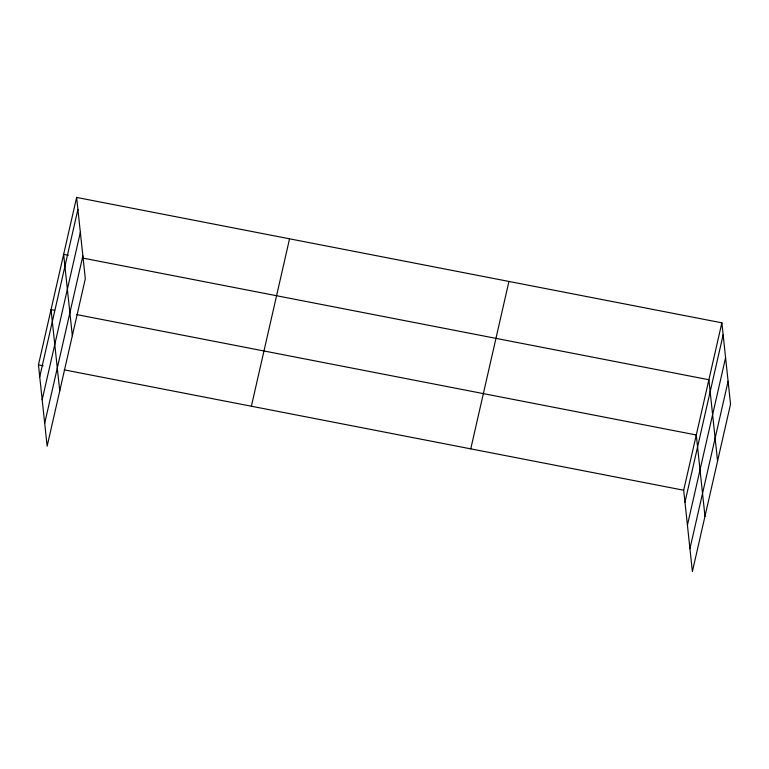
<?xml version="1.0" encoding="UTF-8"?>
<svg xmlns="http://www.w3.org/2000/svg" width="769" height="769" viewBox="0 0 769 769"><rect width="100%" height="100%" fill="white"/><g stroke="black" fill="none" stroke-linecap="round" stroke-linejoin="round"><path stroke-width="1.15" d="M76.621 197.431L85.311 278.762L47.14 446.174L38.45 364.852L76.621 197.431L721.86 322.826L730.55 404.148L692.379 571.569L683.689 490.238L721.86 322.826M39.728 376.839L77.9 209.428M42.18 399.726L80.351 232.305M44.698 423.296L82.869 255.885M251.376 406.224L289.548 238.813M470.763 448.856L508.934 281.444M684.968 502.224L723.139 334.813M687.419 525.112L725.59 357.7M689.937 548.682L728.108 381.27M68.326 255.26L63.644 254.356L72.334 335.688M82.36 257.99L708.883 379.742L717.573 461.073M54.561 310.282L51.042 309.599L59.742 390.931M76.785 314.598L696.281 434.985L704.981 516.316M38.45 364.852L43.131 365.756M64.192 369.851L683.689 490.238"/></g></svg>
